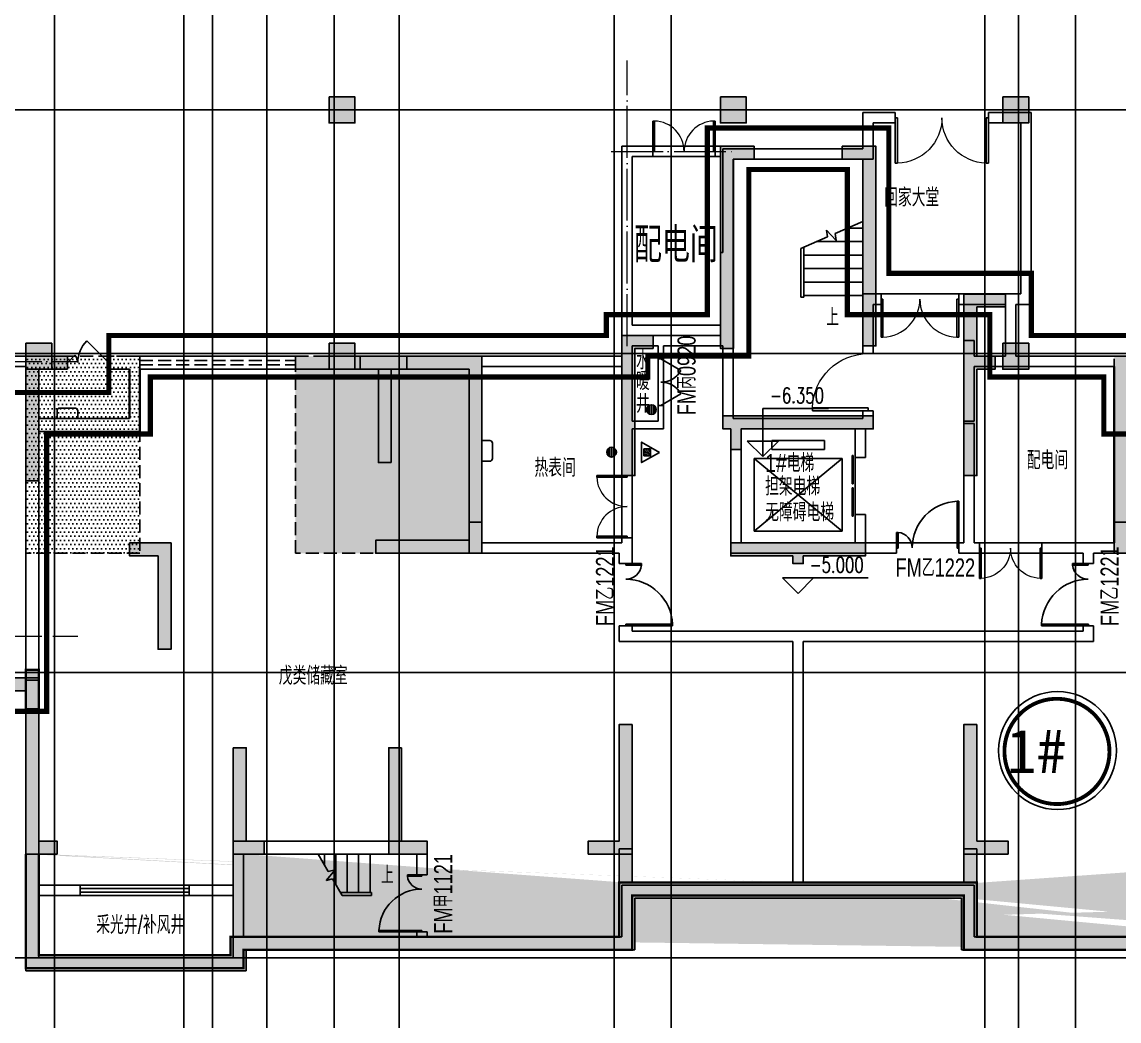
# Model space of a CAD drawing. Extents: x 369444 to 684549, y -549309 to 575337.
# Drawn here: x 402098 to 423268, y 63936 to 83204 of the extents above; entities that cross this region are included whole.
import ezdxf

# ---------------------------------------------------------------- set-up
doc = ezdxf.new("R2010")
doc.units = 0
doc.header["$LTSCALE"] = 1000
doc.header["$MEASUREMENT"] = 0
for name, pattern in [('__DASH', [0.35, 0.25, -0.1]), ('DASH', [0.35, 0.25, -0.1]), ('DOTE', [2.42, 2, -0.2, 0.02, -0.2])]:
    doc.linetypes.add(name, pattern=pattern)
for name, color, linetype in [('A-ANNO-符号', 3, 'Continuous'), ('A-DIM-门窗', 181, 'Continuous'), ('A-STAIR', 83, 'Continuous'), ('A-WINDOW', 4, 'Continuous'), ('COLUMN', 9, 'Continuous'), ('DIM_ELEV', 3, 'Continuous'), ('DOOR_FIRE', 4, 'Continuous'), ('DOOR_FIRE_TEXT', 7, 'Continuous'), ('DOTE', 1, 'Continuous'), ('EQUIP_地漏', 7, 'Continuous'), ('EQUIP_消防', 7, 'Continuous'), ('EVTR', 2, 'Continuous'), ('HS-A-轮廓线-地下室', 3, 'DASH'), ('PUB_HATCH', 8, 'Continuous'), ('T-填充', 8, 'Continuous'), ('WALL', 9, 'Continuous'), ('WINDOW', 4, 'Continuous'), ('主楼编号', 1, 'Continuous'), ('房间名称', 72, 'Continuous'), ('文字', 2, 'Continuous'), ('砼墙', 151, 'Continuous'), ('索引', 123, 'Continuous'), ('防火分区线', 7, 'Continuous')]:
    doc.layers.add(name, color=color, linetype=linetype)
for name, color, linetype, lineweight in [('A-WALL', 2, 'Continuous', 30), ('DOTE2', 122, 'DOTE', 9), ('S_ConcWall', 3, 'Continuous', 35), ('TEXT', 7, 'Continuous', 13), ('挡土墙', 2, 'Continuous', 9)]:
    doc.layers.add(name, color=color, linetype=linetype, lineweight=lineweight)
doc.layers.add('项目参考户型总结$0$PUB_HATCH', color=8, linetype='Continuous', lineweight=18, transparency=0.6)
doc.styles.add('1111111', font='simhei.ttf')
doc.styles.add('_HNSJY', font='HNSJY-07.shx', dxfattribs={"width": 0.75, "bigfont": 'HNSJY-HZ.shx'})
doc.styles.add('_HZTXT', font='txt.shx', dxfattribs={"width": 0.8, "bigfont": 'HZTXT.shx'})
doc.styles.add('_TCH_DIM', font='SIMPLEX', dxfattribs={"bigfont": 'GBCBIG'})
doc.styles.add('HNSJY', font='hnsjy-07.shx', dxfattribs={"width": 0.8, "bigfont": 'hnsjy-hz.shx'})
pattern_1 = [(0, (274293.764, -185478.975), (39.6875, 79.375), [0, -79.375])]

# ---------------------------------------------------------------- blocks, each defined once
blk = doc.blocks.new('$DorLib2D$00000002')
for p, q in [((-0.5, 0), (-0.5, 0.4875)), ((-0.475, 0.4875), (-0.5, 0.4875)), ((-0.475, 0), (-0.475, 0.4875)), ((0.475, 0), (0.475, 0.4875)), ((0.475, 0.4875), (0.5, 0.4875)), ((0.5, 0), (0.5, 0.4875)), ((-0.5, 0), (-0.475, 0)), ((0.5, 0), (0.475, 0))]:
    blk.add_line(p, q)
at = {"lineweight": 13}
for centre, start, end in [((-0.4875, 0), 0, 88.53072), ((0.4875, 0), 91.46928, 180)]:
    blk.add_arc(centre, 0.4875, start, end, dxfattribs=at)
blk = doc.blocks.new('column500')
h = blk.add_hatch(color=0)
h.dxf.hatch_style = 1
h.paths.add_polyline_path([(-216381, -381440), (-215881, -381440), (-215881, -380940), (-216381, -380940)])
at = {"color": 0}
blk.add_lwpolyline([(-216381, -381440), (-215881, -381440), (-215881, -380940), (-216381, -380940)], close=True, dxfattribs=at)
blk = doc.blocks.new('trtuyiuyiuo')
at = {"layer": 'A-DIM-门窗'}
h = blk.add_hatch(color=0, dxfattribs=at)
h.dxf.hatch_style = 1
h.paths.add_polyline_path([(-211554, -89172), (-211554, -89322), (-211354, -89322), (-211354, -89172), (-210154, -89172), (-210154, -88922), (-212754, -88922), (-212754, -89172)])
h.paths.add_polyline_path([(-203554, -92872), (-203554, -94672), (-203554, -94922), (-204294, -94922), (-204294, -94672), (-203804, -94672), (-203804, -92872)])
h.paths.add_polyline_path([(-210004, -86472), (-210004, -86722), (-212554, -86722), (-212554, -87122), (-212754, -87122), (-212754, -86722), (-212904, -86722), (-212904, -86472), (-212554, -86472)])
h.paths.add_polyline_path([(-203004, -85322), (-203004, -85572), (-203354, -85572), (-203354, -87372), (-203604, -87372), (-203604, -85572), (-203904, -85572), (-203904, -85322), (-203354, -85322)])
h.paths.add_polyline_path([(-197354, -85322), (-196554, -85322), (-196554, -87722), (-196804, -87722), (-196804, -85572), (-197354, -85572)])
h.paths.add_polyline_path([(-219304, -87372), (-219554, -87372), (-219554, -85572), (-219904, -85572), (-219904, -85322), (-219304, -85322), (-219004, -85322), (-219004, -85572), (-219304, -85572)])
h.paths.add_polyline_path([(-225554, -85572), (-226104, -85572), (-226104, -87722), (-226354, -87722), (-226354, -85322), (-225554, -85322)])
h.paths.add_polyline_path([(-224354, -88922), (-223554, -88922), (-223554, -90972), (-223804, -90972), (-223804, -89172), (-224354, -89172)])
h.paths.add_polyline_path([(-198554, -89172), (-199104, -89172), (-199104, -90972), (-199354, -90972), (-199354, -88922), (-198554, -88922)])
h.paths.add_polyline_path([(-214854, -87622), (-214854, -84922), (-214254, -84922), (-214254, -85172), (-214604, -85172), (-214604, -87622)])
h.paths.add_polyline_path([(-208004, -85572), (-208004, -87622), (-208254, -87622), (-208254, -85572), (-208254, -84122), (-207454, -84122), (-207454, -84372), (-208004, -84372), (-208004, -85322), (-207654, -85322), (-207654, -85572)])
h.paths.add_polyline_path([(-196554, -94922), (-197154, -94922), (-197154, -94672), (-196804, -94672), (-196804, -92122), (-196554, -92122)])
h.paths.add_polyline_path([(-200804, -94672), (-201154, -94672), (-201154, -94922), (-200554, -94922), (-200554, -94672), (-200554, -92872), (-200804, -92872)])
h.paths.add_polyline_path([(-208004, -92422), (-208004, -94672), (-207404, -94672), (-207404, -94922), (-208254, -94922), (-208254, -92422)])
h.paths.add_polyline_path([(-214654, -92422), (-214654, -94922), (-215504, -94922), (-215504, -94672), (-214904, -94672), (-214904, -92422)])
h.paths.add_polyline_path([(-219104, -92872), (-219104, -94672), (-218614, -94672), (-218614, -94922), (-219354, -94922), (-219354, -94672), (-219354, -92872)])
h.paths.add_polyline_path([(-222354, -92872), (-222354, -94672), (-222354, -94922), (-221754, -94922), (-221754, -94672), (-222104, -94672), (-222104, -92872)])
h.paths.add_polyline_path([(-226354, -92122), (-226354, -94922), (-225754, -94922), (-225754, -94672), (-226104, -94672), (-226104, -92122)])
h.paths.add_polyline_path([(-205104, -88522), (-205104, -88872), (-203304, -88872), (-203304, -89122), (-205354, -89122), (-205354, -88522)])
h.paths.add_polyline_path([(-217554, -88522), (-217554, -89122), (-219604, -89122), (-219604, -88872), (-217804, -88872), (-217804, -88522)])
h.paths.add_polyline_path([(-210204, -81522), (-210604, -81522), (-210604, -81272), (-209954, -81272), (-209954, -85122), (-210204, -85122)])
h.paths.add_polyline_path([(-212704, -85172), (-212704, -81522), (-212304, -81522), (-212304, -81272), (-212954, -81272), (-212954, -85172)])
h.paths.add_polyline_path([(-181454, -89172), (-181454, -89322), (-181654, -89322), (-181654, -89172), (-182854, -89172), (-182854, -88922), (-180254, -88922), (-180254, -89172)])
h.paths.add_polyline_path([(-189454, -92872), (-189454, -94672), (-189454, -94922), (-188714, -94922), (-188714, -94672), (-189204, -94672), (-189204, -92872)])
h.paths.add_polyline_path([(-183004, -86472), (-183004, -86722), (-180454, -86722), (-180454, -87122), (-180254, -87122), (-180254, -86722), (-180104, -86722), (-180104, -86472), (-180454, -86472)])
h.paths.add_polyline_path([(-190004, -85322), (-190004, -85572), (-189654, -85572), (-189654, -87372), (-189404, -87372), (-189404, -85572), (-189104, -85572), (-189104, -85322), (-189654, -85322)])
h.paths.add_polyline_path([(-195654, -85322), (-196454, -85322), (-196454, -87722), (-196204, -87722), (-196204, -85572), (-195654, -85572)])
h.paths.add_polyline_path([(-173704, -87372), (-173454, -87372), (-173454, -85572), (-173104, -85572), (-173104, -85322), (-173704, -85322), (-174004, -85322), (-174004, -85572), (-173704, -85572)])
h.paths.add_polyline_path([(-167454, -85572), (-166904, -85572), (-166904, -87722), (-166654, -87722), (-166654, -85322), (-167454, -85322)])
h.paths.add_polyline_path([(-168654, -88922), (-169454, -88922), (-169454, -90972), (-169204, -90972), (-169204, -89172), (-168654, -89172)])
h.paths.add_polyline_path([(-194454, -89172), (-193904, -89172), (-193904, -90972), (-193654, -90972), (-193654, -88922), (-194454, -88922)])
h.paths.add_polyline_path([(-178154, -87622), (-178154, -84922), (-178754, -84922), (-178754, -85172), (-178404, -85172), (-178404, -87622)])
h.paths.add_polyline_path([(-185004, -85572), (-185004, -87622), (-184754, -87622), (-184754, -85572), (-184754, -84122), (-185554, -84122), (-185554, -84372), (-185004, -84372), (-185004, -85322), (-185354, -85322), (-185354, -85572)])
h.paths.add_polyline_path([(-196454, -94922), (-195854, -94922), (-195854, -94672), (-196204, -94672), (-196204, -92122), (-196454, -92122)])
h.paths.add_polyline_path([(-192204, -94672), (-191854, -94672), (-191854, -94922), (-192454, -94922), (-192454, -94672), (-192454, -92872), (-192204, -92872)])
h.paths.add_polyline_path([(-185004, -92422), (-185004, -94672), (-185604, -94672), (-185604, -94922), (-184754, -94922), (-184754, -92422)])
h.paths.add_polyline_path([(-178354, -92422), (-178354, -94922), (-177504, -94922), (-177504, -94672), (-178104, -94672), (-178104, -92422)])
h.paths.add_polyline_path([(-173904, -92872), (-173904, -94672), (-174394, -94672), (-174394, -94922), (-173654, -94922), (-173654, -94672), (-173654, -92872)])
h.paths.add_polyline_path([(-170654, -92872), (-170654, -94672), (-170654, -94922), (-171254, -94922), (-171254, -94672), (-170904, -94672), (-170904, -92872)])
h.paths.add_polyline_path([(-166654, -92122), (-166654, -94922), (-167254, -94922), (-167254, -94672), (-166904, -94672), (-166904, -92122)])
h.paths.add_polyline_path([(-187904, -88522), (-187904, -88872), (-189704, -88872), (-189704, -89122), (-187654, -89122), (-187654, -88522)])
h.paths.add_polyline_path([(-175454, -88522), (-175454, -89122), (-173404, -89122), (-173404, -88872), (-175204, -88872), (-175204, -88522)])
h.paths.add_polyline_path([(-182804, -81522), (-182404, -81522), (-182404, -81272), (-183054, -81272), (-183054, -85122), (-182804, -85122)])
h.paths.add_polyline_path([(-180304, -85172), (-180304, -81522), (-180704, -81522), (-180704, -81272), (-180054, -81272), (-180054, -85172)])
h.paths.add_polyline_path([(-196454, -85322), (-196554, -85322)])
h.paths.add_polyline_path([(-196454, -85572), (-196554, -85572)])
h.paths.add_polyline_path([(-196454, -94672), (-196554, -94672)])
h.paths.add_polyline_path([(-196454, -94922), (-196554, -94922)], flags=17)
edge = h.paths.add_edge_path()
edge.add_line((-166904, -94922), (-166904, -96872))
edge.add_line((-166654, -94922), (-166654, -96872))
edge.add_line((-192454, -94922), (-192454, -96522))
edge.add_line((-192254, -94922), (-192254, -96522))
edge.add_line((-170854, -94922), (-170854, -96522))
edge.add_line((-170654, -94922), (-170654, -96522))
edge.add_line((-196554, -94922), (-196554, -96872))
edge.add_line((-196754, -94922), (-196754, -96872))
edge.add_line((-200554, -94922), (-200554, -96522))
edge.add_line((-200754, -94922), (-200754, -96522))
edge.add_line((-222154, -94922), (-222154, -96522))
edge.add_line((-222354, -94922), (-222354, -96522))
h = blk.add_hatch(color=0, dxfattribs=at)
h.dxf.hatch_style = 1
h.paths.add_polyline_path([(-226354, -91372), (-226104, -91372), (-226104, -92122), (-226354, -92122)])
h = blk.add_hatch(color=0, dxfattribs=at)
h.dxf.hatch_style = 1
h.paths.add_polyline_path([(-226354, -94922), (-226104, -94922), (-226104, -96872), (-222404, -96872), (-222404, -96522), (-214904, -96522), (-214904, -95472), (-208004, -95472), (-208004, -96522), (-200504, -96522), (-200504, -96872), (-196554, -96872), (-196554, -97122), (-200754, -97122), (-200754, -96772), (-208254, -96772), (-208254, -95722), (-214654, -95722), (-214654, -96772), (-222154, -96772), (-222154, -97122), (-226354, -97122)])
h.paths.add_polyline_path([(-196754, -94922), (-196554, -94922), (-196554, -96872), (-196754, -96872)], flags=17)
h.paths.add_polyline_path([(-200754, -94922), (-200554, -94922), (-200554, -96522), (-200754, -96522)], flags=17)
h.paths.add_polyline_path([(-222354, -94922), (-222154, -94922), (-222154, -96522), (-222354, -96522)], flags=17)
edge = h.paths.add_edge_path(flags=17)
edge.add_line((-196504, -97122), (-200754, -97122))
edge.add_line((-200754, -97122), (-200754, -96772))
edge.add_line((-200754, -96772), (-208254, -96772))
edge.add_line((-208254, -96772), (-208254, -95722))
edge.add_line((-208254, -95722), (-211454, -95722))
edge = h.paths.add_edge_path(flags=17)
edge.add_line((-196504, -96872), (-200504, -96872))
edge.add_line((-200504, -96872), (-200504, -96522))
edge.add_line((-200504, -96522), (-208004, -96522))
edge.add_line((-208004, -96522), (-208004, -95472))
edge.add_line((-208004, -95472), (-211454, -95472))
edge = h.paths.add_edge_path(flags=17)
edge.add_line((-226354, -94922), (-226354, -97122))
edge.add_line((-226354, -97122), (-222154, -97122))
edge.add_line((-222154, -97122), (-222154, -96772))
edge.add_line((-222154, -96772), (-214654, -96772))
edge.add_line((-214654, -96772), (-214654, -95722))
edge.add_line((-214654, -95722), (-211454, -95722))
edge = h.paths.add_edge_path(flags=17)
edge.add_line((-226104, -94922), (-226104, -96872))
edge.add_line((-226104, -96872), (-222404, -96872))
edge.add_line((-222404, -96872), (-222404, -96522))
edge.add_line((-222404, -96522), (-214904, -96522))
edge.add_line((-214904, -96522), (-214904, -95472))
edge.add_line((-214904, -95472), (-211454, -95472))
edge = h.paths.add_edge_path()
edge.add_line((-196554, -94672), (-196454, -94672))
edge.add_line((-196554, -94922), (-196454, -94922))
edge.add_line((-196554, -94922), (-196554, -96872))
edge.add_line((-196754, -94922), (-196754, -96872))
edge.add_line((-200554, -94922), (-200554, -96522))
edge.add_line((-200754, -94922), (-200754, -96522))
edge.add_line((-222154, -94922), (-222154, -96522))
edge.add_line((-222354, -94922), (-222354, -96522))
edge.add_line((-196504, -96872), (-200504, -96872))
edge.add_line((-200504, -96872), (-200504, -96522))
edge.add_line((-200504, -96522), (-208004, -96522))
edge.add_line((-208004, -96522), (-208004, -95472))
edge.add_line((-208004, -95472), (-211454, -95472))
edge.add_line((-196504, -97122), (-200754, -97122))
edge.add_line((-200754, -97122), (-200754, -96772))
edge.add_line((-200754, -96772), (-208254, -96772))
edge.add_line((-208254, -96772), (-208254, -95722))
edge.add_line((-208254, -95722), (-211454, -95722))
edge.add_line((-226104, -94922), (-226104, -96872))
edge.add_line((-226104, -96872), (-222404, -96872))
edge.add_line((-222404, -96872), (-222404, -96522))
edge.add_line((-222404, -96522), (-214904, -96522))
edge.add_line((-214904, -96522), (-214904, -95472))
edge.add_line((-214904, -95472), (-211454, -95472))
edge.add_line((-226354, -94922), (-226354, -97122))
edge.add_line((-226354, -97122), (-222154, -97122))
edge.add_line((-222154, -97122), (-222154, -96772))
edge.add_line((-222154, -96772), (-214654, -96772))
edge.add_line((-214654, -96772), (-214654, -95722))
edge.add_line((-214654, -95722), (-211454, -95722))
h = blk.add_hatch(color=0, dxfattribs=at)
h.dxf.hatch_style = 1
h.paths.add_polyline_path([(-208004, -95472), (-208254, -95472), (-208254, -94922), (-208004, -94922)])
h.paths.add_polyline_path([(-214904, -95472), (-214654, -95472), (-214654, -94922), (-214904, -94922)])
at = {"layer": '挡土墙', "color": 0}
for p, q in [((-226354, -94922), (-226354, -97122)), ((-226104, -94922), (-226104, -96872)), ((-214904, -95472), (-211454, -95472)), ((-214904, -96522), (-214904, -95472)), ((-208004, -95472), (-211454, -95472)), ((-208004, -96522), (-208004, -95472)), ((-214654, -95722), (-211454, -95722)), ((-214654, -96772), (-214654, -95722)), ((-208254, -95722), (-211454, -95722)), ((-208254, -96772), (-208254, -95722)), ((-222404, -96522), (-214904, -96522)), ((-222404, -96872), (-222404, -96522)), ((-200504, -96522), (-208004, -96522)), ((-226104, -96872), (-222404, -96872)), ((-222154, -96772), (-214654, -96772)), ((-222154, -97122), (-222154, -96772)), ((-200754, -96772), (-208254, -96772)), ((-226354, -97122), (-222154, -97122))]:
    blk.add_line(p, q, dxfattribs=at)
at = {"layer": '挡土墙', "color": 0, "const_width": 45}
for points in [[(-226104, -92122), (-226104, -91372), (-226354, -91372), (-226354, -92122)], [(-226354, -94922), (-226354, -97122), (-222154, -97122), (-222154, -96772), (-214654, -96772), (-214654, -95722), (-211454, -95722)], [(-226104, -94922), (-226104, -96872), (-222404, -96872), (-222404, -96522), (-214904, -96522), (-214904, -95472), (-211454, -95472)], [(-196504, -96872), (-200504, -96872), (-200504, -96522), (-208004, -96522), (-208004, -95472), (-211454, -95472)], [(-196504, -97122), (-200754, -97122), (-200754, -96772), (-208254, -96772), (-208254, -95722), (-211454, -95722)]]:
    blk.add_lwpolyline(points, dxfattribs=at)
at = {"layer": '砼墙', "color": 0, "lineweight": -3, "ltscale": 1}
for points in [[(-212704, -85172), (-212704, -81522), (-212304, -81522), (-212304, -81272), (-212954, -81272), (-212954, -85172)], [(-210204, -81522), (-210604, -81522), (-210604, -81272), (-209954, -81272), (-209954, -85122), (-210204, -85122)], [(-208004, -85572), (-208004, -87622), (-208254, -87622), (-208254, -85572), (-208254, -84122), (-207454, -84122), (-207454, -84372), (-208004, -84372), (-208004, -85322), (-207654, -85322), (-207654, -85572)], [(-214854, -87622), (-214854, -84922), (-214254, -84922), (-214254, -85172), (-214604, -85172), (-214604, -87622)], [(-225554, -85572), (-226104, -85572), (-226104, -87722), (-226354, -87722), (-226354, -85322), (-225554, -85322)], [(-219304, -87372), (-219554, -87372), (-219554, -85572), (-219904, -85572), (-219904, -85322), (-219304, -85322), (-219004, -85322), (-219004, -85572), (-219304, -85572)], [(-210004, -86472), (-210004, -86722), (-212554, -86722), (-212554, -87122), (-212754, -87122), (-212754, -86722), (-212904, -86722), (-212904, -86472), (-212554, -86472)], [(-217554, -88522), (-217554, -89122), (-219604, -89122), (-219604, -88872), (-217804, -88872), (-217804, -88522)], [(-205104, -88522), (-205104, -88872), (-203304, -88872), (-203304, -89122), (-205354, -89122), (-205354, -88522)], [(-224354, -88922), (-223554, -88922), (-223554, -90972), (-223804, -90972), (-223804, -89172), (-224354, -89172)], [(-211554, -89172), (-211554, -89322), (-211354, -89322), (-211354, -89172), (-210154, -89172), (-210154, -88922), (-212754, -88922), (-212754, -89172)], [(-226354, -92122), (-226354, -94922), (-225754, -94922), (-225754, -94672), (-226104, -94672), (-226104, -92122)], [(-214654, -92422), (-214654, -94922), (-215504, -94922), (-215504, -94672), (-214904, -94672), (-214904, -92422)], [(-208004, -92422), (-208004, -94672), (-207404, -94672), (-207404, -94922), (-208254, -94922), (-208254, -92422)], [(-222354, -92872), (-222354, -94672), (-222354, -94922), (-221754, -94922), (-221754, -94672), (-222104, -94672), (-222104, -92872)], [(-219104, -92872), (-219104, -94672), (-218614, -94672), (-218614, -94922), (-219354, -94922), (-219354, -94672), (-219354, -92872)]]:
    blk.add_lwpolyline(points, close=True, dxfattribs=at)
at = {"layer": '砼墙', "color": 0, "lineweight": -3}
for points in [[(-222354, -94922), (-222354, -96522)], [(-222154, -94922), (-222154, -96522)]]:
    blk.add_lwpolyline(points, dxfattribs=at)
blk = doc.blocks.new('fsdfsdfsd')
at = {"layer": 'WALL'}
for p, q in [((54191, -445456), (54041, -445456)), ((54241, -445506), (54241, -445806)), ((54191, -445856), (54041, -445856))]:
    blk.add_line(p, q, dxfattribs=at)
for centre, start, end in [((54191, -445506), 0, 90), ((54191, -445806), 270, 0)]:
    blk.add_arc(centre, 50, start, end, dxfattribs=at)
blk = doc.blocks.new('$WINLIB2D$00000001')
at = {"color": 0}
for points in [[(-0.5, 0.5), (-0.5, -0.5)], [(-0.5, 0.5), (0.5, 0.5)], [(0.5, -0.5), (0.5, 0.5)], [(0.5, 0.167), (-0.5, 0.167)], [(0.5, -0.167), (-0.5, -0.167)], [(-0.5, -0.5), (0.5, -0.5)]]:
    blk.add_lwpolyline(points, dxfattribs=at)
blk = doc.blocks.new('$DORLIB2D$00000127')
at = {"color": 0}
for points in [[(-0.533, 0.795), (-0.533, 0.69)], [(-0.033, 0.795), (-0.533, 0.795)], [(-0.033, 0.795), (-0.033, 0.69)], [(0.533, 0.795), (0.033, 0.795)], [(0.033, 0.795), (0.033, 0.69)], [(0.533, 0.795), (0.533, 0.69)], [(-0.033, 0.69), (-0.533, 0.69)], [(0.533, 0.69), (0.033, 0.69)], [(0.5, 0.5), (-0.5, 0.5)]]:
    blk.add_lwpolyline(points, dxfattribs=at)
blk = doc.blocks.new('$DorLib2D$00000225')
at = {"color": 0}
for p, q in [((0.475, -0.001), (0.475, 0.752)), ((0.475, 0.752), (0.5, 0.752)), ((0.5, -0.001), (0.5, 0.752)), ((-0.5, 0), (-0.5, 0.252)), ((-0.475, 0.252), (-0.5, 0.252)), ((-0.475, 0), (-0.475, 0.252)), ((-0.475, 0), (-0.5, 0)), ((0.475, -0.001), (0.5, -0.001))]:
    blk.add_line(p, q, dxfattribs=at)
for centre, radius, start, end in [((0.505, -0.002), 0.755, 92.2493, 179.7238), ((-0.501, 0.003), 0.251, 359.7899, 84.0974)]:
    blk.add_arc(centre, radius, start, end, dxfattribs=at)
blk = doc.blocks.new('$DorLib2D$00000222')
at = {"color": 0}
for p, q in [((0.5, -0.001), (-0.031, 0.53)), ((-0.5, 0), (-0.322, 0.178))]:
    blk.add_line(p, q, dxfattribs=at)
for centre, radius, start, end in [((0.505, -0.002), 0.755, 135.2225, 179.7238), ((-0.501, 0.003), 0.251, 359.7899, 44.4567)]:
    blk.add_arc(centre, radius, start, end, dxfattribs=at)
blk = doc.blocks.new('$DorLib2D$00000001')
for p, q in [((0.45, 0.975), (0.5, 0.975)), ((0.45, 0), (0.45, 0.975)), ((0.5, 0), (0.5, 0.975)), ((0.5, 0), (0.45, 0))]:
    blk.add_line(p, q)
at = {"lineweight": 13}
blk.add_arc((0.475, 0), 0.975, 91.4693, 180, dxfattribs=at)
blk = doc.blocks.new('$DorLib2D$00000231')
at = {"color": 0}
for p, q in [((-0.5, 0), (-0.25, 0.433)), ((0.5, 0), (0.25, 0.433))]:
    blk.add_line(p, q, dxfattribs=at)
for centre, start, end in [((-0.5, 0), 0, 60), ((0.5, 0), 120, 180)]:
    blk.add_arc(centre, 0.5, start, end, dxfattribs=at)
blk = doc.blocks.new('$TwtSys$00000141')
for p, q in [((-94, 8), (-10, 92)), ((-94, 8), (-10, 92)), ((-87, -35), (35, 87)), ((-87, -35), (35, 87)), ((-66, -66), (66, 66)), ((-66, -66), (66, 66)), ((-32, -87), (88, 33)), ((-32, -87), (88, 33)), ((11, -92), (92, -11)), ((11, -92), (92, -11))]:
    blk.add_line(p, q)
blk.add_circle((0, 0), 94)
blk.add_circle((0, 0), 94)
blk = doc.blocks.new('$ATTACHMENT$00000214')
h = blk.add_hatch()
h.set_pattern_fill('ANSI31', color=256, scale=200, style=0)
h.set_pattern_definition([(45, (-38543.802, -6842.639), (-17.67767, 17.67767), [])])
h.paths.add_polyline_path([(-65, 2), (65, 2), (65, -128), (-65, -128)])
for points in [[(0, 172), (-198, -172), (198, -172)], [(-65, 2), (65, 2), (65, -128), (-65, -128)]]:
    blk.add_lwpolyline(points, close=True)
blk = doc.blocks.new('truytuyiuy')
at = {"layer": 'EQUIP_地漏', "rotation": 224.9999999999985}
for p in [(139951, 253571), (139181, 252751)]:
    blk.add_blockref('$TwtSys$00000141', p, dxfattribs=at)
at = {"layer": 'EQUIP_消防', "rotation": 270}
blk.add_blockref('$ATTACHMENT$00000214', (139933, 252747), dxfattribs=at)

msp = doc.modelspace()

# ---------------------------------------------------------------- hatches: boundary and pattern name
at = {"layer": 'A-DIM-门窗'}
h = msp.add_hatch(color=0, dxfattribs=at)
h.dxf.hatch_style = 1
h.paths.add_polyline_path([(406174.5, 67157), (406374.5, 67157), (406374.5, 65557), (406174.5, 65557)])
h.paths.add_polyline_path([(427774.5, 67157), (427974.5, 67157), (427974.5, 65557), (427774.5, 65557)])
h.paths.add_polyline_path([(431774.5, 67157), (431974.5, 67157), (431974.5, 65207), (431774.5, 65207)])
h.paths.add_polyline_path([(431974.5, 67407), (432074.5, 67407), (432074.5, 67157), (431974.5, 67157)])
h.paths.add_polyline_path([(436074.5, 67157), (436274.5, 67157), (436274.5, 65557), (436074.5, 65557)])
h.paths.add_polyline_path([(457674.5, 67157), (457874.5, 67157), (457874.5, 65557), (457674.5, 65557)])
h.paths.add_polyline_path([(431974.5, 76757), (432074.5, 76757), (432074.5, 76507), (431974.5, 76507)])
at = {"layer": 'PUB_HATCH', "linetype": 'ByBlock'}
for points in [[(395274.5, 70557), (395024.5, 70307), (402174.5, 70307), (402424.5, 70557)], [(402424.5, 70557), (402174.5, 70307), (402174.5, 64907), (402424.5, 65157)], [(413674.5, 65557), (413924.5, 65307), (413924.5, 66307), (413674.5, 66557)], [(413674.5, 66557), (413924.5, 66307), (420224.5, 66307), (420474.5, 66557)], [(420474.5, 66557), (420224.5, 66307), (420224.5, 65307), (420474.5, 65557)], [(406174.5, 65157), (406424.5, 64907), (406424.5, 65307), (406174.5, 65557)], [(406174.5, 65557), (406424.5, 65307), (413924.5, 65307), (413674.5, 65557)], [(420474.5, 65557), (420224.5, 65307), (427724.5, 65307), (427974.5, 65557)], [(402424.5, 65157), (402174.5, 64907), (406424.5, 64907), (406174.5, 65157)]]:
    msp.add_hatch(color=256, dxfattribs=at).paths.add_polyline_path(points)
at = {"layer": 'PUB_HATCH'}
for points in [[(413874.5, 66357), (413624.5, 66607), (413624.5, 65557), (413874.5, 65307)], [(420524.5, 66607), (420274.5, 66357), (420274.5, 65307), (420524.5, 65557)]]:
    msp.add_hatch(color=256, dxfattribs=at).paths.add_polyline_path(points)
at = {"layer": 'T-填充'}
h = msp.add_hatch(dxfattribs=at)
h.set_pattern_fill('DOTS', color=256, scale=50, style=0)
h.set_pattern_definition(pattern_1)
h.paths.add_polyline_path([(402174.5, 76757), (404374.5, 76757), (404374.5, 72957), (402174.5, 72957)])
h = msp.add_hatch(dxfattribs=at)
h.set_pattern_fill('DOTS', color=256, scale=50, style=0)
h.set_pattern_definition(pattern_1)
h.paths.add_polyline_path([(452274.5, 76757), (456574.7, 76757), (456574.7, 72957), (452274.5, 72957)])
h.paths.add_polyline_path([(437074.5, 72957), (440874.5, 72957), (440874.5, 76757), (437074.5, 76757)])
h.paths.add_polyline_path([(423174.5, 76757), (426774.5, 76757), (426774.5, 72957), (423174.5, 72957)])
h.paths.add_polyline_path([(407374.5, 76757), (410974.5, 76757), (410974.5, 72957), (407374.5, 72957)])
at = {"layer": '项目参考户型总结$0$PUB_HATCH'}
for points in [[(402174.5, 70507), (402174.5, 66457), (402424.5, 66457), (402424.5, 70507)], [(413624.5, 66607), (413874.5, 66357), (417074.5, 66357), (417074.5, 66607)], [(417074.5, 66607), (417074.5, 66357), (420274.5, 66357), (420524.5, 66607)], [(402424.5, 66457), (402174.5, 66457), (402174.5, 64957), (402424.5, 65207)], [(406124.5, 65557), (406374.5, 65307), (409814.5, 65307), (409814.5, 65557)], [(406374.5, 65307), (406124.5, 65557), (406124.5, 65207), (406374.5, 64957)], [(409814.5, 65557), (409814.5, 65307), (413874.5, 65307), (413624.5, 65557)], [(424334.5, 65307), (424334.5, 65557), (420524.5, 65557), (420274.5, 65307)], [(402424.5, 65207), (402174.5, 64957), (406374.5, 64957), (406124.5, 65207)]]:
    msp.add_hatch(color=256, dxfattribs=at).paths.add_polyline_path(points)

# ---------------------------------------------------------------- linework, layer by layer
at = {"layer": 'A-ANNO-符号'}
for points in [[(417724.5, 77797, 0, 0, 0), (417724.5, 78667, 80, 0, 0), (417724.5, 78967, 0, 0, 0)], [(408924.5, 66757, 0, 0, 0), (408454.5, 66757, 80, 0, 0), (408154.5, 66757, 0, 0, 0)]]:
    msp.add_lwpolyline(points, format="xyseb", dxfattribs=at)
at = {"layer": 'A-DIM-门窗', "color": 0}
msp.add_lwpolyline([(418574.5, 77957), (421074.5, 77957)], dxfattribs=at)
at = {"layer": 'A-DIM-门窗', "color": 0, "linetype": 'DASH'}
for points in [[(402174.5, 76757), (404374.5, 76757), (404374.5, 72957), (402174.5, 72957)], [(407374.5, 76757), (410974.5, 76757), (410974.5, 72957), (407374.5, 72957)], [(423174.5, 76757), (426774.5, 76757), (426774.5, 72957), (423174.5, 72957)]]:
    msp.add_lwpolyline(points, close=True, dxfattribs=at)
at = {"layer": 'A-STAIR'}
for p, q in [((417808.4, 78991.2), (417623.5, 79186.6)), ((417623.5, 79186.6), (417642, 79061.3)), ((418324.5, 79357), (417788.6, 79124.8)), ((418024.5, 79227), (418324.5, 79227)), ((418324.5, 77927), (418324.5, 79357)), ((417642, 79061.3), (417124.5, 78837)), ((417424.5, 78967), (418324.5, 78967)), ((417788.6, 79124.8), (417808.4, 78991.2)), ((417124.5, 77927), (417124.5, 78837)), ((417124.5, 77897), (417124.5, 78837)), ((417184.5, 77897), (417184.5, 78863)), ((417184.5, 78707), (418324.5, 78707)), ((417184.5, 78447), (418324.5, 78447)), ((417184.5, 78187), (418324.5, 78187)), ((417184.5, 77927), (418324.5, 77927)), ((417124.5, 77897), (417184.5, 77897)), ((408814.5, 67157), (407813.5, 67157)), ((407813.5, 67157), (408009.5, 66817.5)), ((407934.5, 66947.5), (407934.5, 67157)), ((408154.5, 66566.4), (408154.5, 67157)), ((408374.5, 66417), (408374.5, 67157)), ((408594.5, 66417), (408594.5, 67157)), ((408814.5, 66417), (408814.5, 67157)), ((408139.9, 66852.4), (407967, 66646.4)), ((408009.5, 66817.5), (408139.9, 66852.4)), ((407967, 66646.4), (408089.4, 66679.2)), ((408089.4, 66679.2), (408275.4, 66357)), ((408844.5, 66417), (408240.8, 66417)), ((408814.5, 66357), (408275.4, 66357)), ((408844.5, 66357), (408275.4, 66357)), ((408844.5, 66357), (408844.5, 66417))]:
    msp.add_line(p, q, dxfattribs=at)
at = {"layer": 'A-WALL', "color": 0}
for p, q in [((404174.5, 76507), (404174.5, 75557)), ((404374.5, 76507), (404374.5, 75307)), ((423174.5, 76557), (423174.5, 75457)), ((423174.5, 75457), (423174.5, 73157))]:
    msp.add_line(p, q, dxfattribs=at)
at = {"layer": 'A-WINDOW', "color": 0, "linetype": 'DASH'}
for p, q in [((404374.5, 76757), (404374.5, 76507)), ((404374.5, 76673.6), (407374.5, 76673.6)), ((407374.5, 76757), (407374.5, 76507)), ((404374.5, 76590.3), (407374.5, 76590.3))]:
    msp.add_line(p, q, dxfattribs=at)
at = {"layer": 'A-WINDOW'}
for p, q in [((413674.5, 74457), (413674.5, 73257)), ((413874.5, 74457), (413874.5, 73257)), ((421774.5, 73157), (420574.5, 73157)), ((421774.5, 72957), (420574.5, 72957))]:
    msp.add_line(p, q, dxfattribs=at)
at = {"layer": 'DIM_ELEV'}
for p, q in [((416394.7, 74821), (416394.7, 75748)), ((416394.7, 75748), (417659.7, 75748)), ((416394.7, 74821), (416094.7, 75121)), ((416094.7, 75121), (416694.7, 75121)), ((416394.7, 74821), (416694.7, 75121)), ((417074.5, 72180.5), (416774.5, 72480.5)), ((416774.5, 72480.5), (418424.5, 72480.5)), ((417074.5, 72180.5), (417374.5, 72480.5))]:
    msp.add_line(p, q, dxfattribs=at)
at = {"layer": 'DOOR_FIRE'}
for p, q in [((414374.5, 76707), (414374.5, 75807)), ((414474.5, 76707), (414474.5, 75807)), ((418974.5, 73157), (420174.5, 73157))]:
    msp.add_line(p, q, dxfattribs=at)
at = {"layer": 'DOTE', "color": 8}
for p, q in [((405774.5, 59364.2), (405774.5, 476704.8)), ((413524.5, 59364.2), (413524.5, 476704.8)), ((420674.5, 59364.2), (420674.5, 476704.8)), ((421324.5, 59364.2), (421324.5, 476704.8)), ((402724.5, 59364.2), (402724.5, 261807)), ((405224.5, 59364.2), (405224.5, 261807)), ((406824.5, 59364.2), (406824.5, 261807)), ((408124.5, 59364.2), (408124.5, 261807)), ((409374.5, 59364.2), (409374.5, 261807)), ((414624.5, 59364.2), (414624.5, 261807)), ((422424.5, 59364.2), (422424.5, 261807))]:
    msp.add_line(p, q, dxfattribs=at)
at = {"layer": 'DOTE', "color": 8, "lineweight": -2}
for p, q in [((377844.4, 81507), (624570.9, 81507)), ((377844.4, 76807), (624570.9, 76807)), ((377844.4, 70657), (624570.9, 70657)), ((377844.4, 65157), (624570.9, 65157))]:
    msp.add_line(p, q, dxfattribs=at)
at = {"layer": 'DOTE2', "linetype": 'DOTE', "ltscale": 0.5}
for points in [[(413774.5, 76952.7), (413774.5, 82462.5)], [(413470.3, 80707), (415868.4, 80707)], [(394221.3, 76657), (403178.5, 76657)], [(394221.3, 71357), (403178.5, 71357)]]:
    msp.add_lwpolyline(points, dxfattribs=at)
at = {"layer": 'EVTR'}
for p, q in [((416564.5, 75132), (416564.5, 74957)), ((417584.5, 75132), (416564.5, 75132)), ((416564.5, 74957), (417584.5, 74957)), ((417584.5, 74957), (417584.5, 75132)), ((416224.5, 74782), (416224.5, 73382)), ((417924.5, 74782), (416224.5, 74782)), ((416224.5, 74782), (417924.5, 73382)), ((416224.5, 73382), (417924.5, 74782)), ((417924.5, 73382), (417924.5, 74782)), ((416224.5, 73382), (417924.5, 73382))]:
    msp.add_line(p, q, dxfattribs=at)
at = {"layer": 'HS-A-轮廓线-地下室', "lineweight": -2, "ltscale": 8}
msp.add_lwpolyline([(389774.5, 177257), (389774.5, 98657), (395024.5, 98657), (395024.5, 70307), (402174.5, 70307), (402174.5, 64907), (406424.5, 64907), (406424.5, 65307), (413924.5, 65307), (413924.5, 66307), (420224.5, 66307), (420224.5, 65307), (427724.5, 65307), (427724.5, 64907), (436324.5, 64907), (436324.5, 65307), (443824.5, 65307), (443824.5, 66307), (450124.5, 66307), (450124.5, 65307), (457624.5, 65307), (457624.5, 64907), (486824.5, 64907)], dxfattribs=at)
at = {"layer": 'S_ConcWall', "const_width": 35}
msp.add_lwpolyline([(413874.5, 67357), (413874.5, 67357)], dxfattribs=at)
at = {"layer": 'WALL'}
for p, q in [((418949.5, 81457), (418324.5, 81457)), ((418324.5, 81457), (418324.5, 80757)), ((418949.5, 81257), (418949.5, 81457)), ((421574.5, 81457), (420749.5, 81457)), ((420749.5, 81457), (420749.5, 81257)), ((421574.5, 77757), (421574.5, 81457)), ((418524.5, 81257), (418949.5, 81257)), ((418524.5, 81257), (418524.5, 80557)), ((420749.5, 81257), (421374.5, 81257)), ((421374.5, 77957), (421374.5, 81257)), ((414274.5, 80807), (413674.5, 80807)), ((413674.5, 77257), (413674.5, 80807)), ((414274.5, 80607), (414274.5, 80807)), ((415574.5, 80807), (415474.5, 80807)), ((415474.5, 80807), (415474.5, 80607)), ((415574.5, 80607), (415574.5, 80807)), ((415624.5, 80757), (418324.5, 80757)), ((415624.5, 78757), (415624.5, 80757)), ((413874.5, 80607), (414274.5, 80607)), ((413874.5, 77357), (413874.5, 80607)), ((415474.5, 80607), (415574.5, 80607)), ((415824.5, 80557), (418524.5, 80557)), ((415824.5, 78757), (415824.5, 80557)), ((415624.5, 78757), (415574.5, 78757)), ((415574.5, 78757), (415574.5, 77157)), ((415824.5, 78757), (415824.5, 77057)), ((418324.5, 77957), (418324.5, 76807)), ((418674.5, 77957), (418324.5, 77957)), ((418674.5, 77757), (418674.5, 77957)), ((421174.5, 77957), (420174.5, 77957)), ((420174.5, 77957), (420174.5, 77757)), ((421174.5, 77957), (421374.5, 77957)), ((418524.5, 76807), (418524.5, 77757)), ((418524.5, 77757), (418674.5, 77757)), ((420174.5, 77757), (421074.5, 77757)), ((421074.5, 76757), (421074.5, 77757)), ((421274.5, 76757), (421274.5, 77757)), ((421274.5, 77757), (421574.5, 77757)), ((413874.5, 77357), (415574.5, 77357)), ((415574.5, 77357), (415574.5, 77157)), ((413674.5, 77157), (413674.5, 77257)), ((413674.5, 77157), (413874.5, 77157)), ((413674.5, 77157), (413674.5, 75457)), ((413674.5, 77157), (414474.5, 77157)), ((413874.5, 77157), (413874.5, 77157)), ((413874.5, 77157), (415574.5, 77157)), ((414474.5, 77157), (415574.5, 77157)), ((413874.5, 76957), (413874.5, 75507)), ((413874.5, 76957), (414374.5, 76957)), ((414374.5, 76957), (414374.5, 76707)), ((414474.5, 76957), (415624.5, 76957)), ((414474.5, 76707), (414474.5, 76957)), ((415624.5, 76957), (415624.5, 75357)), ((415824.5, 77057), (415824.5, 75557)), ((420274.5, 77057), (420274.5, 76657)), ((420474.5, 77057), (420274.5, 77057)), ((420474.5, 77057), (420474.5, 76757)), ((402174.5, 76757), (402174.5, 70507)), ((402974.5, 76757), (402174.5, 76757)), ((402974.5, 76507), (402974.5, 76757)), ((403874.5, 76757), (403774.5, 76757)), ((403774.5, 76757), (403774.5, 76507)), ((404074.5, 76757), (404274.5, 76757)), ((404274.5, 76757), (407524.5, 76757)), ((407724.5, 76757), (410874.5, 76757)), ((410874.5, 76757), (413674.5, 76757)), ((413674.5, 76757), (413674.5, 76557)), ((414374.5, 76707), (414474.5, 76707)), ((418324.5, 76807), (418524.5, 76807)), ((420274.5, 76657), (420274.5, 75507)), ((420474.5, 76757), (421074.5, 76757)), ((423274.5, 76757), (421274.5, 76757)), ((402424.5, 76507), (402424.5, 70507)), ((402424.5, 76507), (402974.5, 76507)), ((403774.5, 76507), (403974.5, 76507)), ((403974.5, 76507), (404174.5, 76507)), ((404374.5, 76507), (407624.5, 76507)), ((407624.5, 76507), (410724.5, 76507)), ((410724.5, 72957), (410724.5, 76507)), ((410974.5, 76557), (413674.5, 76557)), ((410974.5, 73157), (410974.5, 76557)), ((420474.5, 76557), (421174.5, 76557)), ((420474.5, 76557), (420474.5, 75507)), ((423174.5, 76557), (421174.5, 76557)), ((414474.5, 75807), (414374.5, 75807)), ((414374.5, 75807), (414374.5, 75507)), ((414474.5, 75357), (414474.5, 75807)), ((418524.5, 75707), (418324.5, 75707)), ((418324.5, 75707), (418324.5, 75557)), ((418524.5, 75357), (418524.5, 75707)), ((402424.5, 75557), (404174.5, 75557)), ((402424.5, 75557), (402424.5, 75307)), ((413674.5, 75457), (413674.5, 74457)), ((414374.5, 75507), (413874.5, 75507)), ((415824.5, 75557), (415874.5, 75557)), ((415874.5, 75557), (418274.5, 75557)), ((418274.5, 75557), (418324.5, 75557)), ((420474.5, 75507), (420274.5, 75507)), ((420274.5, 75457), (420274.5, 73157)), ((420474.5, 75457), (420274.5, 75457)), ((420474.5, 75457), (420474.5, 73157)), ((402424.5, 75307), (404374.5, 75307)), ((413874.5, 74457), (413874.5, 75357)), ((414474.5, 75357), (413874.5, 75357)), ((415624.5, 75357), (415774.5, 75357)), ((415774.5, 72957), (415774.5, 75357)), ((415974.5, 73157), (415974.5, 75357)), ((415974.5, 75357), (418174.5, 75357)), ((418174.5, 75357), (418174.5, 74807)), ((418374.5, 74807), (418374.5, 75357)), ((418374.5, 75357), (418524.5, 75357)), ((418174.5, 74807), (418374.5, 74807)), ((413674.5, 74457), (413874.5, 74457)), ((418374.5, 73707), (418174.5, 73707)), ((418174.5, 73707), (418174.5, 73157)), ((418374.5, 73157), (418374.5, 73707)), ((413874.5, 73257), (413674.5, 73257)), ((413674.5, 73257), (413674.5, 73157)), ((413874.5, 73057), (413874.5, 73257)), ((410974.5, 73157), (413674.5, 73157)), ((413874.5, 72757), (413874.5, 73057)), ((415974.5, 73157), (418174.5, 73157)), ((418974.5, 73157), (418374.5, 73157)), ((418974.5, 72957), (418974.5, 73157)), ((420274.5, 73157), (420174.5, 73157)), ((420174.5, 73157), (420174.5, 72957)), ((420574.5, 73157), (420474.5, 73157)), ((420574.5, 72957), (420574.5, 73157)), ((422674.5, 73157), (421774.5, 73157)), ((421774.5, 73157), (421774.5, 72957)), ((423174.5, 73157), (422674.5, 73157)), ((410724.5, 72957), (413624.5, 72957)), ((413624.5, 72957), (413624.5, 72757)), ((415774.5, 72957), (418274.5, 72957)), ((418274.5, 72957), (418974.5, 72957)), ((420174.5, 72957), (420374.5, 72957)), ((420374.5, 72957), (420574.5, 72957)), ((421774.5, 72957), (422574.5, 72957)), ((422574.5, 72957), (422574.5, 72757)), ((422774.5, 72757), (422774.5, 72957)), ((423374.5, 72957), (422774.5, 72957)), ((413624.5, 72757), (413874.5, 72757)), ((422574.5, 72757), (422774.5, 72757)), ((413874.5, 71557), (413624.5, 71557)), ((413624.5, 71557), (413624.5, 71257)), ((413874.5, 71457), (413874.5, 71557)), ((422774.5, 71557), (422574.5, 71557)), ((422574.5, 71557), (422574.5, 71457)), ((422774.5, 71257), (422774.5, 71557)), ((417074.5, 71457), (413874.5, 71457)), ((417074.5, 71457), (422574.5, 71457)), ((416974.5, 71257), (413624.5, 71257)), ((416974.5, 71257), (416974.5, 66607)), ((417174.5, 71257), (417174.5, 66607)), ((417174.5, 71257), (422774.5, 71257)), ((402174.5, 70507), (402174.5, 66457)), ((402424.5, 70507), (402174.5, 70507)), ((402424.5, 70507), (402424.5, 66457)), ((406174.5, 67407), (406174.5, 66557)), ((406174.5, 67407), (409914.5, 67407)), ((409914.5, 66757), (409914.5, 67407)), ((406374.5, 67157), (406374.5, 66457)), ((406374.5, 67157), (409714.5, 67157)), ((409714.5, 67157), (409714.5, 66757)), ((413624.5, 67257), (413624.5, 66607)), ((413874.5, 67257), (413624.5, 67257)), ((413874.5, 67257), (413874.5, 66607)), ((420274.5, 67257), (420274.5, 66607)), ((420524.5, 67257), (420274.5, 67257)), ((420524.5, 67257), (420524.5, 66607)), ((409714.5, 66757), (409914.5, 66757)), ((403224.5, 66557), (402424.5, 66557)), ((403224.5, 66357), (403224.5, 66557)), ((406174.5, 66557), (405324.5, 66557)), ((405324.5, 66557), (405324.5, 66357)), ((413624.5, 66607), (417074.5, 66607)), ((413624.5, 66607), (413624.5, 65557)), ((417074.5, 66607), (420524.5, 66607)), ((420524.5, 66607), (420524.5, 65557)), ((402174.5, 66457), (402174.5, 64957)), ((402424.5, 66457), (402424.5, 65207)), ((402424.5, 66357), (403224.5, 66357)), ((405324.5, 66357), (406174.5, 66357)), ((406174.5, 66357), (406174.5, 65557)), ((406374.5, 66457), (406374.5, 65557)), ((413874.5, 66357), (417074.5, 66357)), ((413874.5, 66357), (413874.5, 65307)), ((417074.5, 66357), (420274.5, 66357)), ((420274.5, 66357), (420274.5, 65307)), ((409914.5, 65657), (409714.5, 65657)), ((409714.5, 65657), (409714.5, 65557)), ((409914.5, 65557), (409914.5, 65657)), ((406124.5, 65557), (409814.5, 65557)), ((406124.5, 65557), (406124.5, 65207)), ((409814.5, 65557), (413624.5, 65557)), ((424334.5, 65557), (420524.5, 65557)), ((402424.5, 65207), (406124.5, 65207)), ((406374.5, 65307), (409814.5, 65307)), ((406374.5, 65307), (406374.5, 64957)), ((409814.5, 65307), (413874.5, 65307)), ((424334.5, 65307), (420274.5, 65307)), ((402174.5, 64957), (406374.5, 64957))]:
    msp.add_line(p, q, dxfattribs=at)
at = {"layer": 'WALL', "linetype": 'ByBlock'}
for p, q in [((401374.5, 76757), (402174.5, 76757)), ((402174.5, 76757), (402174.5, 76557)), ((401474.5, 76557), (402174.5, 76557)), ((395274.5, 70557), (402424.5, 70557)), ((402424.5, 70557), (402424.5, 65157)), ((395024.5, 70307), (402174.5, 70307)), ((402174.5, 70307), (402174.5, 64907)), ((413674.5, 65557), (413674.5, 66557)), ((413674.5, 66557), (420474.5, 66557)), ((420474.5, 66557), (420474.5, 65557)), ((413924.5, 65307), (413924.5, 66307)), ((413924.5, 66307), (420224.5, 66307)), ((420224.5, 66307), (420224.5, 65307)), ((406174.5, 65157), (406174.5, 65557)), ((406174.5, 65557), (413674.5, 65557)), ((420474.5, 65557), (427974.5, 65557)), ((406424.5, 64907), (406424.5, 65307)), ((406424.5, 65307), (413924.5, 65307)), ((420224.5, 65307), (427724.5, 65307)), ((402424.5, 65157), (406174.5, 65157)), ((402174.5, 64907), (406424.5, 64907))]:
    msp.add_line(p, q, dxfattribs=at)
at = {"layer": 'WINDOW'}
for p, q in [((414274.5, 80807, 0), (415474.5, 80807, 0)), ((414274.5, 80607, 0), (415474.5, 80607, 0))]:
    msp.add_line(p, q, dxfattribs=at)
at = {"layer": '主楼编号', "color": 1, "const_width": 74.2}
msp.add_lwpolyline([(421633.7, 70054.2, -1.0298753), (422443.6, 68189.9, -0.964386), (421633.7, 70054.2, 0.2933541)], format="xyb", dxfattribs=at)
at = {"layer": '主楼编号', "color": 1}
msp.add_circle((422080.8, 69150.8), 1137.2, dxfattribs=at)
at = {"layer": '挡土墙', "const_width": 45}
msp.add_lwpolyline([(402424.5, 69957), (402424.5, 70707), (402174.5, 70707), (402174.5, 69957)], dxfattribs=at)
at = {"layer": '索引'}
msp.add_circle((402974.4, 75756.5), 0, dxfattribs=at)
at = {"layer": '防火分区线', "linetype": '__DASH', "lineweight": -2, "ltscale": 8, "const_width": 100}
for points in [[(430724.5, 87819.6), (429574.5, 81719.6), (429574.5, 76357), (425324.5, 76357), (425324.5, 75257), (422974.5, 75257), (422974.5, 76357), (420774.5, 76357), (420774.5, 77557), (418024.5, 77557), (418024.5, 80357), (416124.5, 80357), (416124.5, 76757), (414174.5, 76757), (414174.5, 76357), (404574.5, 76357), (404574.5, 75257), (402574.5, 75257), (402574.5, 69907), (394624.5, 69907)], [(429924.5, 87894.4), (428774.5, 81794.4), (428774.5, 77157), (424524.5, 77157), (424524.5, 76057), (423774.5, 76057), (423774.5, 77157), (421574.5, 77157), (421574.5, 78357), (418824.5, 78357), (418824.5, 81157), (415324.5, 81157), (415324.5, 77557), (413374.5, 77557), (413374.5, 77157), (403774.5, 77157), (403774.5, 76057), (401774.5, 76057)]]:
    msp.add_lwpolyline(points, dxfattribs=at)

# ---------------------------------------------------------------- block references
at = {"rotation": 90}
msp.add_blockref('fsdfsdfsd', (-42681.2, 21515.6), dxfattribs=at)
msp.add_blockref('fsdfsdfsd', (356933.5, 520587.5))
at = {"layer": 'A-DIM-门窗', "color": 0}
msp.add_blockref('truytuyiuy', (274293.8, -177843.6), dxfattribs=at)
at = {"layer": 'A-WINDOW', "color": 0, "zscale": 200}
for name, p, xscale, yscale, rotation in [('$DorLib2D$00000002', (419424.5, 77857), 1500, 1500, 180), ('$DorLib2D$00000001', (418424.5, 76257), -1100, 1100, 90)]:
    msp.add_blockref(name, p, dxfattribs=dict(at, xscale=xscale, yscale=yscale, rotation=rotation))
at = {"layer": 'A-WINDOW', "color": 0, "xscale": 800, "yscale": 800, "zscale": 250}
msp.add_blockref('$DorLib2D$00000222', (403374.5, 76632), dxfattribs=at)
at = {"layer": 'A-WINDOW', "zscale": 200}
for name, p, xscale, yscale, rotation in [('$DORLIB2D$00000127', (418274.5, 74257), 1100, 200, 90), ('$DorLib2D$00000002', (413774.5, 73857), 1200, 1200, 90), ('$DorLib2D$00000002', (421174.5, 73057), -1200, 1200, 180), ('$WINLIB2D$00000001', (404274.5, 66457), 2100, 200, 180)]:
    msp.add_blockref(name, p, dxfattribs=dict(at, xscale=xscale, yscale=yscale, rotation=rotation))
at = {"layer": 'COLUMN', "color": 8, "rotation": 270}
for p in [(789464.4, -134623.9), (797014.4, -134623.9), (802464.4, -134623.9), (783614.4, -139373.9), (789464.4, -139373.9), (802464.4, -139373.9)]:
    msp.add_blockref('column500', p, dxfattribs=at)
at = {"layer": 'DOOR_FIRE'}
ref = msp.add_blockref('$DorLib2D$00000231', (414424.5, 76257), dxfattribs=dict(at, xscale=900, yscale=900, zscale=100, rotation=270))
ref.add_attrib('A', 'FM丙0920', (415097.1, 75618.2), dxfattribs={"layer": 'DOOR_FIRE_TEXT', "ltscale": 6, "height": 350, "rotation": 90, "style": '_HNSJY', "width": 0.75})
ref = msp.add_blockref('$DorLib2D$00000225', (419574.5, 73057), dxfattribs=dict(at, xscale=1200, yscale=1200, zscale=200))
ref.add_attrib('A', 'FM乙1222', (418953.2, 72507), dxfattribs={"layer": 'DOOR_FIRE_TEXT', "ltscale": 6, "height": 350, "style": '_HNSJY', "width": 0.75})
ref = msp.add_blockref('$DorLib2D$00000225', (413749.5, 72157), dxfattribs=dict(at, xscale=1200, yscale=1200, zscale=250, rotation=270))
ref.add_attrib('A', 'FM乙1221', (413524.5, 71553.2), dxfattribs={"layer": 'DOOR_FIRE_TEXT', "ltscale": 6, "height": 350, "rotation": 90, "style": '_HNSJY', "width": 0.75})
ref = msp.add_blockref('$DorLib2D$00000225', (422674.5, 72157), dxfattribs=dict(at, xscale=-1200, yscale=1200, zscale=200, rotation=89.99999870905344))
ref.add_attrib('A', 'FM乙1221', (423260.7, 71553.2), dxfattribs={"layer": 'DOOR_FIRE_TEXT', "ltscale": 6, "height": 350, "rotation": 90, "style": '_HNSJY', "width": 0.75})
ref = msp.add_blockref('$DorLib2D$00000225', (409814.5, 66207), dxfattribs=dict(at, xscale=-1099.999999999994, yscale=1099.999999999994, zscale=200, rotation=89.99999878574418))
ref.add_attrib('A', 'FM甲1121', (410400.7, 65620.7), dxfattribs={"layer": 'DOOR_FIRE_TEXT', "ltscale": 6, "height": 350, "rotation": 90, "style": '_HNSJY', "width": 0.75})
at = {"layer": 'WALL', "color": 8}
msp.add_blockref('trtuyiuyiuo', (628528.8, 162078.6), dxfattribs=at)
at = {"layer": 'WINDOW', "lineweight": -2, "xscale": 1200, "yscale": 1200, "zscale": 1200, "rotation": 3.733843076709619e-06}
msp.add_blockref('$DorLib2D$00000002', (414874.5, 80707), dxfattribs=at)
at = {"layer": 'WINDOW', "xscale": -1800, "yscale": 1800, "zscale": 1800, "rotation": 180}
msp.add_blockref('$DorLib2D$00000002', (419849.5, 81357), dxfattribs=at)

# ---------------------------------------------------------------- texts
at = {"layer": 'A-ANNO-符号', "color": 7, "style": '_TCH_DIM'}
for p in [(417620.2, 77342), (409029.5, 66582)]:
    msp.add_text('上', height=337.6, dxfattribs=at).set_placement(p)
at = {"layer": 'DIM_ELEV', "color": 7, "style": '_TCH_DIM', "width": 0.705882}
for s, p in [('-6.350', (416529.7, 75853)), ('-5.000', (417294.5, 72585.5))]:
    msp.add_text(s, height=297.5, dxfattribs=at).set_placement(p)
at = {"layer": 'TEXT', "color": 3, "style": '_HZTXT', "width": 0.8}
msp.add_text('配电间', height=675, dxfattribs=at).set_placement((413907.4, 78566))
at = {"layer": '主楼编号', "color": 1, "style": '1111111'}
msp.add_text('1#', height=843.75, rotation=0, dxfattribs=at).set_placement((421100.7, 68718))
at = {"layer": '房间名称', "color": 42, "style": 'HNSJY', "width": 0.8}
for s, p in [('回家大堂', (418734.5, 79643.7)), ('配电间', (421486.8, 74576)), ('热表间', (411987.4, 74430.9)), ('1#电梯', (416438, 74521.6)), ('担架电梯', (416438, 74071)), ('无障碍电梯', (416438, 73570.8)), ('戊类储藏室', (407054.7, 70421.6)), ('采光井/补风井', (403531, 65616.3))]:
    msp.add_text(s, height=350, rotation=360, dxfattribs=at).set_placement(p)
at = {"layer": '文字', "style": 'HNSJY', "width": 0.8}
for s, p in [('水', (413946.1, 76501.9)), ('暖', (413946.1, 76105.3)), ('井', (413946.1, 75665.7))]:
    msp.add_text(s, height=350, rotation=360, dxfattribs=at).set_placement(p)

doc.saveas('drawing.dxf')
